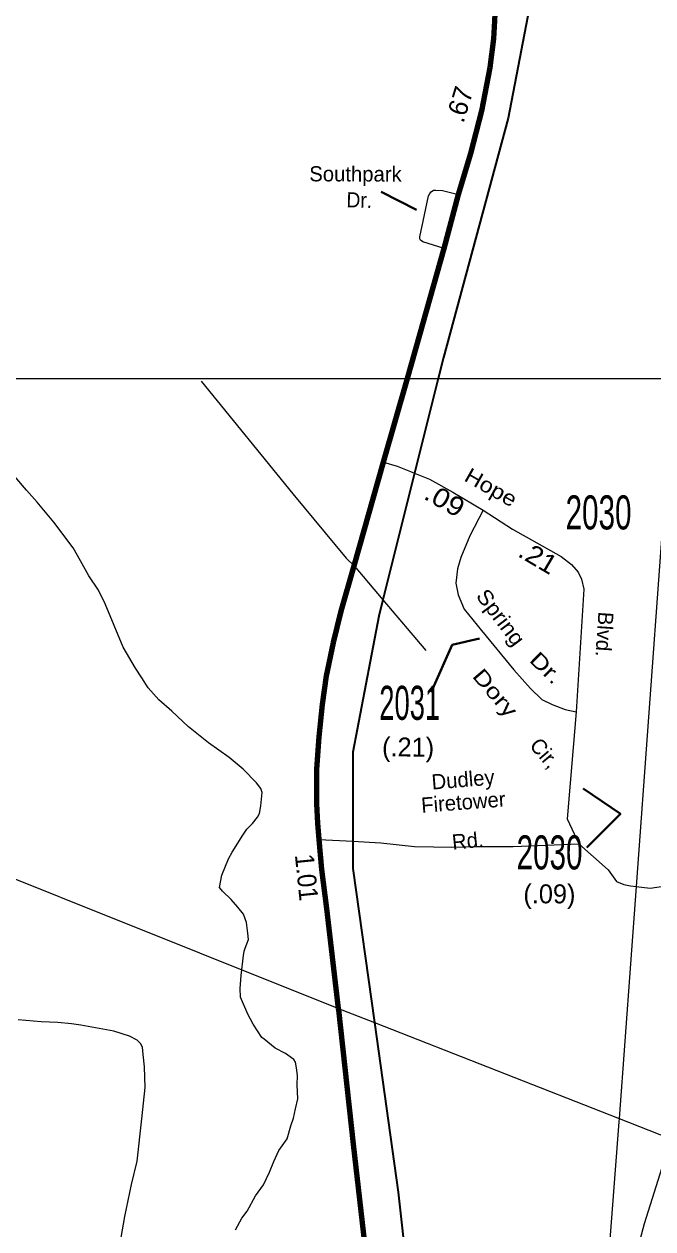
# Model space of a CAD drawing. Extents: x 672671 to 723062, y 155457 to 206742.
# Drawn here: x 696610 to 697440, y 171717 to 173307 of the extents above; entities that cross this region are included whole.
import ezdxf
from ezdxf.enums import TextEntityAlignment as Align

# ---------------------------------------------------------------- set-up
doc = ezdxf.new("R2010")
doc.units = 0
doc.header["$LTSCALE"] = 9.2
for name, color, linetype, lineweight in [('10', 7, 'Continuous', 40), ('11', 7, 'Continuous', 40), ('17', 7, 'Continuous', 13), ('28', 7, 'Continuous', 25), ('32', 7, 'Continuous', 25), ('35', 7, 'Continuous', 13), ('44', 7, 'Continuous', 13), ('50', 7, 'Continuous', 13), ('56', 7, 'Continuous', 13), ('62', 7, 'Continuous', 13), ('63', 7, 'Continuous', 13), ('8', 7, 'Continuous', 25)]:
    doc.layers.add(name, color=color, linetype=linetype, lineweight=lineweight)

msp = doc.modelspace()

# ---------------------------------------------------------------- linework, layer by layer
at = {"layer": '10'}
msp.add_line((697081.493, 173085.637), (697128.156, 173061.792), dxfattribs=at)
at = {"layer": '11'}
for points in [[(697147.727, 172425.372), (697175.332, 172487.828), (697211.338, 172496.235)], [(697352.96, 172219.988), (697397.368, 172264.428), (697348.16, 172298.058)]]:
    msp.add_lwpolyline(points, dxfattribs=at)
at = {"layer": '28', "lineweight": 120}
for points in [[(697084.763, 172728.649), (697116.189, 172839.435), (697127.66, 172879.878), (697164.651, 173010.759), (697183.457, 173082.234), (697199.825, 173136.406), (697214.258, 173192.566), (697225.483, 173249.729), (697230.294, 173287.837), (697231.497, 173311.504), (697233.1, 173340.586), (697235.105, 173380.5)], [(697126.892, 171121.833), (697099.23, 171358.004), (697071.933, 171593.725), (697044.872, 171828.391), (697025.628, 172005.895), (697025.414, 172007.725), (697009.993, 172139.775), (697003.378, 172190.921), (696999.77, 172230.633), (696997.966, 172252.295), (696996.763, 172277.567), (696996.763, 172323.598), (696999.77, 172366.319), (697003.979, 172409.041), (697009.392, 172446.948), (697018.613, 172490.572), (697028.635, 172532.09), (697045.875, 172592.061), (697084.763, 172728.649)]]:
    msp.add_lwpolyline(points, dxfattribs=at)
at = {"layer": '32'}
for points in [[(697084.763, 172728.649), (697102.804, 172723.433), (697120.444, 172716.614), (697125.648, 172714.431), (697145.301, 172706.185), (697176.171, 172689.337), (697216.262, 172665.67)], [(697216.262, 172665.67), (697198.622, 172631.773), (697186.595, 172602.891), (697182.184, 172588.049), (697180.18, 172568.995), (697183.387, 172553.751), (697191.005, 172534.898), (697213.856, 172506.818)], [(697216.262, 172665.67), (697254.75, 172640.598), (697318.895, 172604.094), (697332.526, 172593.665), (697341.346, 172583.636), (697345.756, 172574.41), (697348.964, 172561.172), (697338.941, 172399.112)], [(697213.856, 172506.818), (697256.754, 172454.871), (697278.804, 172430), (697293.638, 172415.559), (697307.269, 172408.74), (697324.508, 172402.321), (697338.941, 172399.112)], [(697338.941, 172399.112), (697327.148, 172257.862), (697342.549, 172224.917)], [(697394.986, 171553.861), (697398.91, 171588.943), (697410.483, 171651.933), (697419.279, 171687.134), (697429, 171723.725), (697454.973, 171805.915), (697463.056, 171835.92), (697466.958, 171850.401), (697485.01, 171925.435), (697489.639, 171951.372), (697495.267, 171990.868), (697499.823, 172048.405), (697502.137, 172087.775)]]:
    msp.add_lwpolyline(points, dxfattribs=at)
at = {"layer": '35'}
for p, q in [((697045.875, 172592.061), (697083.818, 172547.138)), ((697083.818, 172547.138), (697140.49, 172480.042)), ((696999.77, 172230.633), (697044.202, 172228.329))]:
    msp.add_line(p, q, dxfattribs=at)
for points in [[(697164.651, 173010.759), (697136.487, 173019.629), (697133.439, 173022.067), (697132.799, 173023.896), (697132.799, 173026.334), (697136.884, 173047.091), (697143.894, 173080.65), (697145.662, 173083.728), (697147.46, 173085.587), (697150.508, 173088.026), (697153.556, 173088.026), (697162.67, 173087.508), (697183.457, 173082.234)], [(696844.216, 172835.954), (696964.89, 172686.93), (697035.451, 172601.888), (697045.875, 172592.061)], [(697044.202, 172228.329), (697080.954, 172226.421), (697125.455, 172221.608), (697150.713, 172221.006), (697174.768, 172220.405), (697207.241, 172221.608), (697255.952, 172221.608), (697342.549, 172224.917)], [(697342.549, 172224.917), (697381.271, 172190.471), (697392.096, 172175.428), (697401.718, 172171.216), (697410.738, 172169.411), (697418.065, 172168.558)], [(697418.065, 172168.558), (697436.597, 172166.402), (697510.629, 172177.466)], [(696726.08, 171614.634), (696728.786, 171649.835), (696743.219, 171732.871), (696752.24, 171775.291), (696759.456, 171805.979), (696765.77, 171861.938), (696770.281, 171903.456), (696769.378, 171930.533), (696767.574, 171946.779), (696766.672, 171956.707), (696763.966, 171961.22), (696759.456, 171965.733), (696749.534, 171971.148), (696728.786, 171977.466), (696685.488, 171985.59), (696672.859, 171987.394), (696654.818, 171989.2), (696633.169, 171990.102), (696602.499, 171992.81)]]:
    msp.add_lwpolyline(points, dxfattribs=at)
at = {"layer": '44'}
msp.add_lwpolyline([(697674.106, 175387.716), (697670.131, 175360.614), (697656.476, 175263.566), (697646.235, 175185.476), (697637.426, 175084.252), (697626.85, 174981.87), (697609.019, 174736.75), (697505.539, 173367.344), (697504.331, 173350.799), (697467.018, 172839.435), (697418.065, 172168.558), (697395.713, 171862.241), (697395.384, 171857.731), (697339.233, 171126.491), (697336.771, 171094.42), (697336.737, 171093.974)], dxfattribs=at)
at = {"layer": '50', "lineweight": 35}
for p, q in [((697156.904, 172839.435), (697125.648, 172714.431)), ((697125.648, 172714.431), (697083.818, 172547.138))]:
    msp.add_line(p, q, dxfattribs=at)
for points in [[(697284.608, 173719.251), (697283.37, 173669.762), (697283.37, 173362.306), (697249.203, 173182.957), (697163.786, 172866.96), (697156.904, 172839.435)], [(697083.818, 172547.138), (697078.368, 172525.342), (697044.202, 172345.993), (697044.202, 172228.329)], [(697044.202, 172228.329), (697044.202, 172192.265), (697072.643, 171989.142)], [(697072.643, 171989.142), (697103.994, 171765.242), (697172.328, 171150.33), (697339.233, 171126.491), (697359.919, 171123.536)]]:
    msp.add_lwpolyline(points, dxfattribs=at)
at = {"layer": '56'}
msp.add_line((697072.643, 171989.142), (697395.713, 171862.241), dxfattribs=at)
for points in [[(695600.514, 172579.943), (696174.112, 172348.307), (696233.637, 172324.493), (696254.489, 172316.15), (696261.405, 172313.383), (696268.322, 172310.616), (696289.174, 172302.274), (697025.414, 172007.725)], [(697025.414, 172007.725), (697029.685, 172006.016), (697072.643, 171989.142)], [(697395.713, 171862.241), (697461.435, 171836.425), (697463.056, 171835.92), (697593.04, 171795.443), (697647.902, 171778.358), (698188.915, 171609.883), (698216.046, 171601.435), (698382.385, 171549.635), (698661.082, 171462.848), (698670.442, 171459.933), (698848.135, 171404.598)]]:
    msp.add_lwpolyline(points, dxfattribs=at)
at = {"layer": '62'}
msp.add_lwpolyline([(696889.25, 171715.375), (696897.625, 171730.688), (696904.875, 171739.86), (696915.625, 171760.11), (696926.375, 171774.812), (696934.125, 171791.312), (696940.125, 171805.36), (696946.688, 171820.062), (696957.562, 171835.375), (696962.312, 171852.453), (696965.75, 171862.938), (696968.688, 171875.094), (696971.688, 171888.485), (696970.875, 171906.781), (696971.375, 171919.078), (696970.062, 171929.391), (696968.688, 171936.656), (696966.375, 171940.344), (696955.188, 171948.078), (696941.75, 171955.297), (696927.062, 171967.281), (696924, 171969.094), (696912.812, 171986.735), (696905.438, 172000.078), (696896.062, 172022.5), (696895.438, 172034.094), (696896.938, 172051.156), (696899.75, 172077.312), (696900.875, 172083.438), (696902.188, 172087.094), (696906.438, 172098.688), (696905.625, 172107.203), (696903.688, 172121.219), (696899.812, 172132.188), (696892.5, 172141.188), (696883.875, 172151.516), (696872.188, 172162.422), (696868.438, 172167.188), (696871.312, 172183.688), (696880.312, 172205.078), (696885.125, 172213.75), (696898.875, 172236.391), (696904.375, 172244.344), (696911.688, 172251.656), (696918.188, 172260.312), (696921.188, 172265.172), (696922.938, 172274.922), (696924.562, 172292.594), (696922.75, 172298.062), (696917.25, 172305.312), (696899.375, 172323.453), (696880.875, 172339.094), (696853.938, 172358.375), (696827.5, 172379.531), (696805.375, 172399.922), (696788.188, 172414.985), (696774, 172430.719), (696765.938, 172444.047), (696757.312, 172456.844), (696741.25, 172484.719), (696717.562, 172541.688), (696708.812, 172559.938), (696695.875, 172578.703), (696684.688, 172598.672), (696675.312, 172615.656), (696649.5, 172649.594), (696627.875, 172676.078), (696613.75, 172691.797), (696598.375, 172709.938)], dxfattribs=at)
at = {"layer": '63'}
for points in [[(694476.48, 172839.435), (695033.543, 172839.435), (695175.656, 172839.435), (695395.757, 172839.435), (696295.386, 172839.435), (696316.796, 172839.435), (696323.907, 172839.435), (696331.019, 172839.435), (696352.458, 172839.435), (697116.189, 172839.435)], [(697116.189, 172839.435), (697156.904, 172839.435), (697467.018, 172839.435), (697718.415, 172839.435), (697858.508, 172839.435)]]:
    msp.add_lwpolyline(points, dxfattribs=at)

# ---------------------------------------------------------------- texts
at = {"layer": '10'}
for s, rotation, p in [('Southpark', 359.812, (697047.659, 173099.408)), ('Cir,', 310.247, (697289.683, 172338.378)), ('Dudley', 4.631, (697190.39, 172299.913)), ('Firetower', 4.283, (697190.697, 172270.124)), ('Rd.', 5.719, (697196.778, 172219.213))]:
    msp.add_text(s, height=20, rotation=rotation, dxfattribs=at).set_placement(p, align=Align.CENTER)
for s, rotation, width, p in [('Dr.', 358.348, 0.95, (697052.428, 173064.93)), ('Dory', 310.247, 1.3, (697224.529, 172417.833))]:
    msp.add_text(s, height=20, rotation=rotation, dxfattribs=dict(at, width=width)).set_placement(p, align=Align.CENTER)
at = {"layer": '11'}
for s, rotation, width, p in [('Hope', 330.461, 1.15, (697221.602, 172686.939)), ('Spring', 307.127, 1.1, (697231.376, 172517.996)), ('Dr.', 315.553, 1.3, (697292.343, 172450.158))]:
    msp.add_text(s, height=20, rotation=rotation, dxfattribs=dict(at, width=width)).set_placement(p, align=Align.CENTER)
msp.add_text('Blvd.', height=20, rotation=266.085, dxfattribs=at).set_placement((697366.323, 172502.237), align=Align.CENTER)
at = {"layer": '17'}
for s, rotation, p in [('.67', 72.932, (697196.88, 173197.589)), ('(.21)', 359.628, (697117.073, 172340.25)), ('(.09)', 359.927, (697303.579, 172146.401))]:
    msp.add_text(s, height=25, rotation=rotation, dxfattribs=at).set_placement(p, align=Align.CENTER)
for s, rotation, width, p in [('.09', 330.461, 1.15, (697159.399, 172668.082)), ('.21', 329.537, 1.1, (697282.43, 172592.375)), ('1.01', 275.86, 0.95, (696970.83, 172179.521))]:
    msp.add_text(s, height=25, rotation=rotation, dxfattribs=dict(at, width=width)).set_placement(p, align=Align.CENTER)
at = {"layer": '8'}
for s, width, p in [('2030', 0.65, (697368.419, 172640.03)), ('2031', 0.6, (697119.232, 172388.626)), ('2030', 0.65, (697303.742, 172191.159))]:
    msp.add_text(s, height=45, dxfattribs=dict(at, width=width)).set_placement(p, align=Align.CENTER)

doc.saveas('drawing.dxf')
